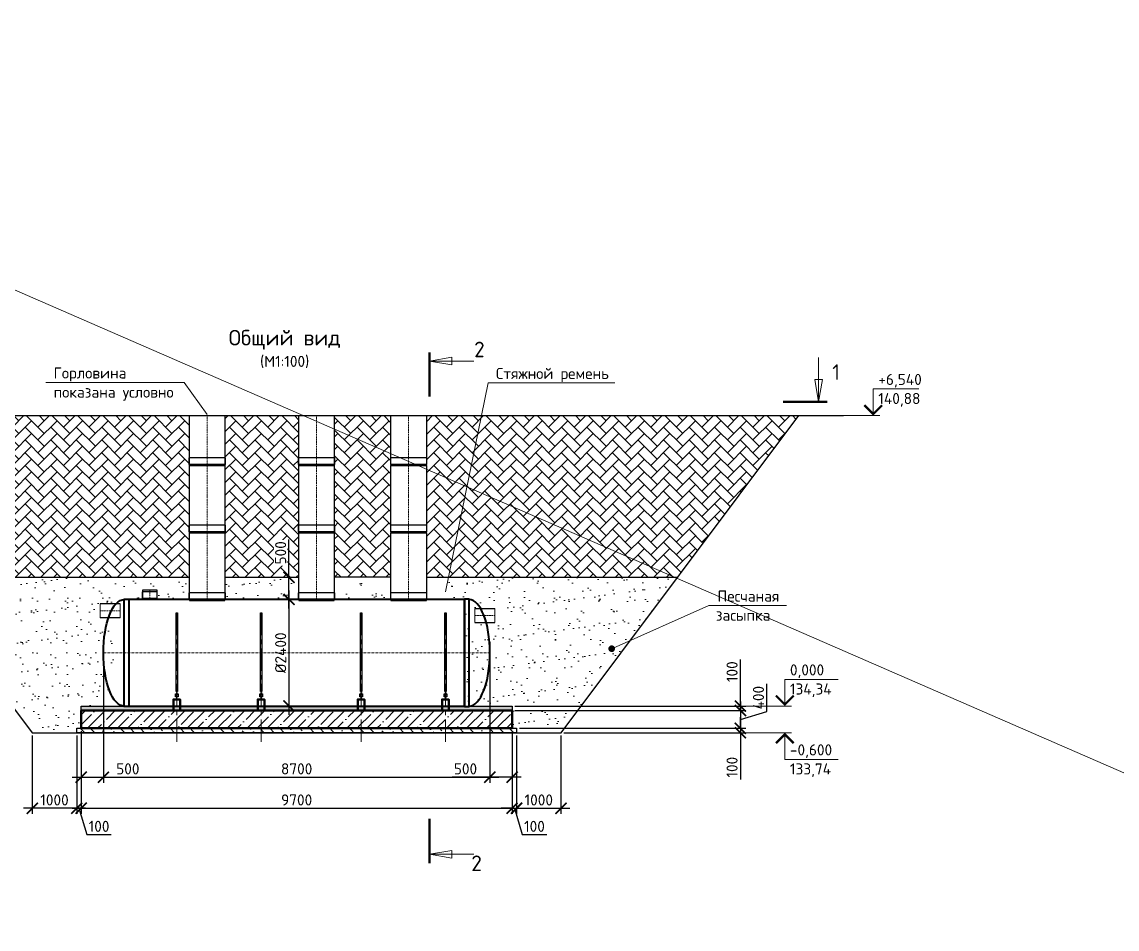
# Model space of a CAD drawing. Header units: metres. Extents: x 407396 to 516262, y -257300 to -131999.
# Drawn here: x 419772 to 444422, y -152423 to -131999 of the extents above; entities that cross this region are included whole.
import ezdxf

# ---------------------------------------------------------------- set-up
doc = ezdxf.new("R2010")
doc.units = ezdxf.units.M
doc.header["$PDSIZE"] = 1
doc.linetypes.add('ACAD_ISO10W100', pattern=[18, 12, -3, 0, -3])
doc.linetypes.add('CENTER', pattern=[16, 10, -2, 2, -2])
doc.layers.get('0').update_dxf_attribs({"lineweight": 0})
doc.layers.get('Defpoints').update_dxf_attribs({"color": 3})
doc.layers.add('2-Bottom level  of pipe', color=7, linetype='Continuous')
for name, color, linetype, lineweight in [('Бозовая комплектация', 7, 'Continuous', 40), ('второстепенные', 7, 'Continuous', 25), ('выноски', 7, 'Continuous', 15), ('оси', 7, 'CENTER', 13), ('основная конструкция', 7, 'Continuous', 50), ('размеры', 7, 'Continuous', 15), ('текст', 7, 'Continuous', 18), ('штриховка', 7, 'Continuous', 9)]:
    doc.layers.add(name, color=color, linetype=linetype, lineweight=lineweight)
doc.layers.add('помощь', color=1, linetype='Continuous', lineweight=0, plot=False)
doc.styles.add('GOST 2.304', font='CS_Gost2304.shx')
doc.styles.add('GOST-2.304_Type-B', font='GOST Common.ttf')
doc.styles.add('ISOCPEUR', font='isocpeur.ttf')
doc.dimstyles.new('SPDS', dxfattribs={"dimscale": 10, "dimtxt": 2.5, "dimasz": 2.5, "dimexe": 1.25, "dimexo": 0.625, "dimtad": 1, "dimdec": 0, "dimrnd": 0.001, "dimtxsty": 'GOST 2.304', "dimblk": 'ARCHTICK', "dimblk1": 'ARCHTICK', "dimblk2": 'ARCHTICK', "dimcen": 2.5, "dimdle": 2, "dimadec": 0, "dimazin": 2, "dimtfac": 0.75, "dimtdec": 4, "dimtmove": 1, "dimatfit": 3, "dimfxl": 1, "dimtolj": 1, "dimarcsym": 1})

# ---------------------------------------------------------------- blocks, each defined once
blk = doc.blocks.new('_ArchTick')
at = {"color": 0, "linetype": 'ByBlock', "lineweight": 30, "const_width": 0.15}
blk.add_lwpolyline([(-0.5, -0.5), (0.5, 0.5)], dxfattribs=at)
blk = doc.blocks.new('*D6')
at = {"layer": 'Defpoints', "color": 0, "ltscale": 100, "transparency": 16777216}
for p in [(421606, -146202), (421106, -147902), (421606, -149002)]:
    blk.add_point(p, dxfattribs=at)
at = {"layer": 'размеры', "color": 0, "lineweight": -2, "ltscale": 100, "transparency": 16777216}
for p, q in [((421606, -146265), (421606, -149127)), ((421106, -147965), (421106, -149127)), ((420906, -149002), (421606, -149002)), ((421606, -149002), (422456, -149002))]:
    blk.add_line(p, q, dxfattribs=at)
at = {"layer": 'размеры', "color": 0, "lineweight": -2, "ltscale": 100, "transparency": 16777216, "xscale": 250, "yscale": 250, "zscale": 250, "rotation": 180}
blk.add_blockref('_ArchTick', (421106, -149002), dxfattribs=at)
at = {"layer": 'размеры', "color": 0, "lineweight": -2, "ltscale": 100, "transparency": 16777216, "xscale": 250, "yscale": 250, "zscale": 250}
blk.add_blockref('_ArchTick', (421606, -149002), dxfattribs=at)
at = {"layer": 'размеры', "color": 0, "ltscale": 100, "transparency": 16777216, "insert": (422156, -148815), "char_height": 250, "attachment_point": 5, "style": 'ISOCPEUR', "bg_fill": 3, "box_fill_scale": 1.1, "bg_fill_color": 9, "bg_fill_true_color": 13158600, "bg_fill_transparency": 0}
blk.add_mtext('\\A1;500', dxfattribs=at)
blk = doc.blocks.new('*D8')
at = {"layer": 'Defpoints', "color": 0, "ltscale": 100, "transparency": 16777216}
for p in [(421006, -148002), (421106, -149002), (421006, -149702)]:
    blk.add_point(p, dxfattribs=at)
at = {"layer": 'размеры', "color": 0, "lineweight": -2, "ltscale": 100, "transparency": 16777216}
for p, q in [((421006, -148065), (421006, -149827)), ((421106, -149065), (421106, -149827)), ((421006, -149702), (420756, -149702)), ((421106, -149702), (421006, -149702)), ((421106, -149702), (421006, -149702)), ((421056, -149702), (421234, -150296)), ((421106, -149702), (421356, -149702)), ((421234, -150296), (421784, -150296))]:
    blk.add_line(p, q, dxfattribs=at)
at = {"layer": 'размеры', "color": 0, "ltscale": 100, "transparency": 16777216, "insert": (421509, -150109), "char_height": 250, "attachment_point": 5, "style": 'ISOCPEUR', "bg_fill": 3, "box_fill_scale": 1.1, "bg_fill_color": 9, "bg_fill_true_color": 13158600, "bg_fill_transparency": 0}
blk.add_mtext('\\A1;100', dxfattribs=at)
at = {"layer": 'размеры', "color": 0, "lineweight": -2, "ltscale": 100, "transparency": 16777216, "xscale": 250, "yscale": 250, "zscale": 250}
blk.add_blockref('_ArchTick', (421006, -149702), dxfattribs=at)
at = {"layer": 'размеры', "color": 0, "lineweight": -2, "ltscale": 100, "transparency": 16777216, "xscale": 250, "yscale": 250, "zscale": 250, "rotation": 180}
blk.add_blockref('_ArchTick', (421106, -149702), dxfattribs=at)
blk = doc.blocks.new('*D9')
at = {"layer": 'Defpoints', "color": 0, "ltscale": 100, "transparency": 16777216}
for p in [(420006, -148002), (421006, -148002), (420006, -149702)]:
    blk.add_point(p, dxfattribs=at)
at = {"layer": 'размеры', "color": 0, "lineweight": -2, "ltscale": 100, "transparency": 16777216}
for p, q in [((420006, -148065), (420006, -149827)), ((421006, -148065), (421006, -149827)), ((421206, -149702), (419806, -149702))]:
    blk.add_line(p, q, dxfattribs=at)
at = {"layer": 'размеры', "color": 0, "lineweight": -2, "ltscale": 100, "transparency": 16777216, "xscale": 250, "yscale": 250, "zscale": 250, "rotation": 180}
blk.add_blockref('_ArchTick', (420006, -149702), dxfattribs=at)
at = {"layer": 'размеры', "color": 0, "lineweight": -2, "ltscale": 100, "transparency": 16777216, "xscale": 250, "yscale": 250, "zscale": 250}
blk.add_blockref('_ArchTick', (421006, -149702), dxfattribs=at)
at = {"layer": 'размеры', "color": 0, "ltscale": 100, "transparency": 16777216, "insert": (420506, -149515), "char_height": 250, "attachment_point": 5, "style": 'ISOCPEUR', "bg_fill": 3, "box_fill_scale": 1.1, "bg_fill_color": 9, "bg_fill_true_color": 13158600, "bg_fill_transparency": 0}
blk.add_mtext('\\A1;1000', dxfattribs=at)
blk = doc.blocks.new('*D7')
at = {"layer": 'Defpoints', "color": 0, "ltscale": 100, "transparency": 16777216}
for p in [(430806, -147902), (421106, -149002), (430806, -149702)]:
    blk.add_point(p, dxfattribs=at)
at = {"layer": 'размеры', "color": 0, "lineweight": -2, "ltscale": 100, "transparency": 16777216}
for p, q in [((430806, -147965), (430806, -149827)), ((421106, -149065), (421106, -149827)), ((420906, -149702), (431006, -149702))]:
    blk.add_line(p, q, dxfattribs=at)
at = {"layer": 'размеры', "color": 0, "lineweight": -2, "ltscale": 100, "transparency": 16777216, "xscale": 250, "yscale": 250, "zscale": 250, "rotation": 180}
blk.add_blockref('_ArchTick', (421106, -149702), dxfattribs=at)
at = {"layer": 'размеры', "color": 0, "lineweight": -2, "ltscale": 100, "transparency": 16777216, "xscale": 250, "yscale": 250, "zscale": 250}
blk.add_blockref('_ArchTick', (430806, -149702), dxfattribs=at)
at = {"layer": 'размеры', "color": 0, "ltscale": 100, "transparency": 16777216, "insert": (425956, -149515), "char_height": 250, "attachment_point": 5, "style": 'ISOCPEUR', "bg_fill": 3, "box_fill_scale": 1.1, "bg_fill_color": 9, "bg_fill_true_color": 13158600, "bg_fill_transparency": 0}
blk.add_mtext('\\A1;9700', dxfattribs=at)
blk = doc.blocks.new('*D10')
at = {"layer": 'Defpoints', "color": 0, "ltscale": 100, "transparency": 16777216}
for p in [(430906, -148002), (430806, -149002), (430906, -149702)]:
    blk.add_point(p, dxfattribs=at)
at = {"layer": 'размеры', "color": 0, "lineweight": -2, "ltscale": 100, "transparency": 16777216}
for p, q in [((430906, -148065), (430906, -149827)), ((430806, -149065), (430806, -149827)), ((430806, -149702), (430556, -149702)), ((430806, -149702), (430906, -149702)), ((430806, -149702), (430906, -149702)), ((430856, -149702), (431034, -150296)), ((430906, -149702), (431156, -149702)), ((431034, -150296), (431584, -150296))]:
    blk.add_line(p, q, dxfattribs=at)
at = {"layer": 'размеры', "color": 0, "ltscale": 100, "transparency": 16777216, "insert": (431309, -150109), "char_height": 250, "attachment_point": 5, "style": 'ISOCPEUR', "bg_fill": 3, "box_fill_scale": 1.1, "bg_fill_color": 9, "bg_fill_true_color": 13158600, "bg_fill_transparency": 0}
blk.add_mtext('\\A1;100', dxfattribs=at)
at = {"layer": 'размеры', "color": 0, "lineweight": -2, "ltscale": 100, "transparency": 16777216, "xscale": 250, "yscale": 250, "zscale": 250}
blk.add_blockref('_ArchTick', (430806, -149702), dxfattribs=at)
at = {"layer": 'размеры', "color": 0, "lineweight": -2, "ltscale": 100, "transparency": 16777216, "xscale": 250, "yscale": 250, "zscale": 250, "rotation": 180}
blk.add_blockref('_ArchTick', (430906, -149702), dxfattribs=at)
blk = doc.blocks.new('*D11')
at = {"layer": 'Defpoints', "color": 0, "ltscale": 100, "transparency": 16777216}
for p in [(430906, -148002), (431906, -148002), (431906, -149702)]:
    blk.add_point(p, dxfattribs=at)
at = {"layer": 'размеры', "color": 0, "lineweight": -2, "ltscale": 100, "transparency": 16777216}
for p, q in [((430906, -148065), (430906, -149827)), ((431906, -148065), (431906, -149827)), ((430706, -149702), (432106, -149702))]:
    blk.add_line(p, q, dxfattribs=at)
at = {"layer": 'размеры', "color": 0, "lineweight": -2, "ltscale": 100, "transparency": 16777216, "xscale": 250, "yscale": 250, "zscale": 250, "rotation": 180}
blk.add_blockref('_ArchTick', (430906, -149702), dxfattribs=at)
at = {"layer": 'размеры', "color": 0, "lineweight": -2, "ltscale": 100, "transparency": 16777216, "xscale": 250, "yscale": 250, "zscale": 250}
blk.add_blockref('_ArchTick', (431906, -149702), dxfattribs=at)
at = {"layer": 'размеры', "color": 0, "ltscale": 100, "transparency": 16777216, "insert": (431406, -149515), "char_height": 250, "attachment_point": 5, "style": 'ISOCPEUR', "bg_fill": 3, "box_fill_scale": 1.1, "bg_fill_color": 9, "bg_fill_true_color": 13158600, "bg_fill_transparency": 0}
blk.add_mtext('\\A1;1000', dxfattribs=at)
blk = doc.blocks.new('*D12')
at = {"layer": 'Defpoints', "color": 0, "ltscale": 100, "transparency": 16777216}
for p in [(430806, -147402), (435944, -147402), (430806, -147502)]:
    blk.add_point(p, dxfattribs=at)
at = {"layer": 'размеры', "color": 0, "lineweight": -2, "ltscale": 100, "transparency": 16777216}
for p, q in [((435944, -147402), (435944, -146352)), ((430869, -147402), (436069, -147402)), ((435944, -147502), (435944, -147402)), ((430869, -147502), (436069, -147502)), ((435944, -147502), (435944, -147752))]:
    blk.add_line(p, q, dxfattribs=at)
at = {"layer": 'размеры', "color": 0, "lineweight": -2, "ltscale": 100, "transparency": 16777216, "xscale": 250, "yscale": 250, "zscale": 250}
for p, rotation in [((435944, -147402), 270), ((435944, -147502), 90)]:
    blk.add_blockref('_ArchTick', p, dxfattribs=dict(at, rotation=rotation))
at = {"layer": 'размеры', "color": 0, "ltscale": 100, "transparency": 16777216, "insert": (435756, -146627), "char_height": 250, "attachment_point": 5, "rotation": 90, "style": 'ISOCPEUR'}
blk.add_mtext('\\A1;100', dxfattribs=at)
blk = doc.blocks.new('*D13')
at = {"layer": 'Defpoints', "color": 0, "ltscale": 100, "transparency": 16777216}
for p in [(430806, -147502), (430906, -147902), (435944, -147902)]:
    blk.add_point(p, dxfattribs=at)
at = {"layer": 'размеры', "color": 0, "lineweight": -2, "ltscale": 100, "transparency": 16777216}
for p, q in [((436538, -147524), (436538, -146899)), ((435944, -147302), (435944, -148102)), ((430869, -147502), (436069, -147502)), ((435944, -147702), (436538, -147524)), ((430969, -147902), (436069, -147902))]:
    blk.add_line(p, q, dxfattribs=at)
at = {"layer": 'размеры', "color": 0, "lineweight": -2, "ltscale": 100, "transparency": 16777216, "xscale": 250, "yscale": 250, "zscale": 250, "rotation": 270}
blk.add_blockref('_ArchTick', (435944, -147902), dxfattribs=at)
at = {"layer": 'размеры', "color": 0, "ltscale": 100, "transparency": 16777216, "insert": (436350, -147212), "char_height": 250, "attachment_point": 5, "rotation": 90, "style": 'ISOCPEUR', "bg_fill": 3, "box_fill_scale": 1.1, "bg_fill_color": 9, "bg_fill_true_color": 13158600, "bg_fill_transparency": 0}
blk.add_mtext('\\A1;400', dxfattribs=at)
at = {"layer": 'размеры', "color": 0, "lineweight": -2, "ltscale": 100, "transparency": 16777216, "xscale": 250, "yscale": 250, "zscale": 250, "rotation": 90}
blk.add_blockref('_ArchTick', (435944, -147502), dxfattribs=at)
blk = doc.blocks.new('*D14')
at = {"layer": 'Defpoints', "color": 0, "ltscale": 100, "transparency": 16777216}
for p in [(430906, -147902), (431906, -148002), (435944, -148002)]:
    blk.add_point(p, dxfattribs=at)
at = {"layer": 'размеры', "color": 0, "lineweight": -2, "ltscale": 100, "transparency": 16777216}
for p, q in [((435944, -147902), (435944, -147652)), ((430969, -147902), (436069, -147902)), ((431969, -148002), (436069, -148002)), ((435944, -147902), (435944, -148002)), ((435944, -148002), (435944, -149052))]:
    blk.add_line(p, q, dxfattribs=at)
at = {"layer": 'размеры', "color": 0, "lineweight": -2, "ltscale": 100, "transparency": 16777216, "xscale": 250, "yscale": 250, "zscale": 250}
for p, rotation in [((435944, -147902), 270), ((435944, -148002), 90)]:
    blk.add_blockref('_ArchTick', p, dxfattribs=dict(at, rotation=rotation))
at = {"layer": 'размеры', "color": 0, "ltscale": 100, "transparency": 16777216, "insert": (435756, -148777), "char_height": 250, "attachment_point": 5, "rotation": 90, "style": 'ISOCPEUR'}
blk.add_mtext('\\A1;100', dxfattribs=at)
blk = doc.blocks.new('*D15')
at = {"layer": 'Defpoints', "color": 0, "ltscale": 100, "transparency": 16777216}
for p in [(430306, -145902), (421606, -146202), (430306, -149002)]:
    blk.add_point(p, dxfattribs=at)
at = {"layer": 'размеры', "color": 0, "lineweight": -2, "ltscale": 100, "transparency": 16777216}
for p, q in [((430306, -145965), (430306, -149127)), ((421606, -146265), (421606, -149127)), ((421406, -149002), (430506, -149002))]:
    blk.add_line(p, q, dxfattribs=at)
at = {"layer": 'размеры', "color": 0, "lineweight": -2, "ltscale": 100, "transparency": 16777216, "xscale": 250, "yscale": 250, "zscale": 250, "rotation": 180}
blk.add_blockref('_ArchTick', (421606, -149002), dxfattribs=at)
at = {"layer": 'размеры', "color": 0, "lineweight": -2, "ltscale": 100, "transparency": 16777216, "xscale": 250, "yscale": 250, "zscale": 250}
blk.add_blockref('_ArchTick', (430306, -149002), dxfattribs=at)
at = {"layer": 'размеры', "color": 0, "ltscale": 100, "transparency": 16777216, "insert": (425956, -148815), "char_height": 250, "attachment_point": 5, "style": 'ISOCPEUR', "bg_fill": 3, "box_fill_scale": 1.1, "bg_fill_color": 9, "bg_fill_true_color": 13158600, "bg_fill_transparency": 0}
blk.add_mtext('\\A1;8700', dxfattribs=at)
blk = doc.blocks.new('*D16')
at = {"layer": 'Defpoints', "color": 0, "ltscale": 100, "transparency": 16777216}
for p in [(430306, -145902), (430806, -147902), (430306, -149002)]:
    blk.add_point(p, dxfattribs=at)
at = {"layer": 'размеры', "color": 0, "lineweight": -2, "ltscale": 100, "transparency": 16777216}
for p, q in [((430306, -145965), (430306, -149127)), ((430806, -147965), (430806, -149127)), ((430306, -149002), (429456, -149002)), ((431006, -149002), (430306, -149002))]:
    blk.add_line(p, q, dxfattribs=at)
at = {"layer": 'размеры', "color": 0, "lineweight": -2, "ltscale": 100, "transparency": 16777216, "xscale": 250, "yscale": 250, "zscale": 250, "rotation": 180}
blk.add_blockref('_ArchTick', (430306, -149002), dxfattribs=at)
at = {"layer": 'размеры', "color": 0, "lineweight": -2, "ltscale": 100, "transparency": 16777216, "xscale": 250, "yscale": 250, "zscale": 250}
blk.add_blockref('_ArchTick', (430806, -149002), dxfattribs=at)
at = {"layer": 'размеры', "color": 0, "ltscale": 100, "transparency": 16777216, "insert": (429756, -148815), "char_height": 250, "attachment_point": 5, "style": 'ISOCPEUR', "bg_fill": 3, "box_fill_scale": 1.1, "bg_fill_color": 9, "bg_fill_true_color": 13158600, "bg_fill_transparency": 0}
blk.add_mtext('\\A1;500', dxfattribs=at)
blk = doc.blocks.new('обхват')
at = {"layer": 'второстепенные', "ltscale": 10}
for p, q in [((331284, -135781), (331258, -135781)), ((331258, -135781), (331258, -135783)), ((331258, -135783), (331284, -135783)), ((331262, -135783), (331260, -135784)), ((331260, -135784), (331260, -135792)), ((331262, -135793), (331260, -135792)), ((331280, -135783), (331262, -135783)), ((331280, -135793), (331262, -135793)), ((331265, -135784), (331265, -135792)), ((331277, -135784), (331277, -135792)), ((331280, -135783), (331282, -135784)), ((331280, -135793), (331282, -135792)), ((331282, -135784), (331282, -135792)), ((331284, -135783), (331284, -135781))]:
    blk.add_line(p, q, dxfattribs=at)
blk.add_lwpolyline([(331286, -133952), (331286, -135723), (331256, -135723), (331256, -133952)], close=True, dxfattribs=at)
for points in [[(331241, -135776), (331301, -135776), (331301, -135846), (331277, -135846)], [(331265, -135846), (331241, -135846), (331241, -135776)], [(331241, -135776), (331241, -135781), (331301, -135781), (331301, -135776)], [(331278, -135749), (331264, -135749)], [(331264, -135776), (331264, -135781)], [(331264, -135803), (331264, -135793)], [(331265, -135804), (331264, -135803)], [(331264, -135803), (331278, -135803)], [(331265, -135749), (331265, -135781)], [(331265, -135793), (331265, -135804)], [(331277, -135804), (331265, -135804)], [(331277, -135749), (331277, -135781)], [(331278, -135803), (331277, -135804)], [(331278, -135776), (331278, -135781)], [(331265, -135824), (331265, -135917)], [(331277, -135917), (331277, -135824)]]:
    blk.add_lwpolyline(points, dxfattribs=at)
blk.add_lwpolyline([(331265, -135917, 1), (331277, -135917)], format="xyb", dxfattribs=at)
for centre, radius, start, end in [((331263, -135788), 4.35, 55.6577, 124.3423), ((331263, -135789), 4.35, 235.6577, 304.3423), ((331271, -135821), 9, 311.8103, 228.1897), ((331271, -135807), 23.3, 75.3257, 104.6743), ((331271, -135770), 23.3, 255.3257, 284.6743), ((331271, -135824), 6, 0, 180), ((331279, -135788), 4.35, 55.6577, 124.3423), ((331279, -135789), 4.35, 235.6577, 304.3423)]:
    blk.add_arc(centre, radius, start, end, dxfattribs=at)
at = {"layer": 'оси', "ltscale": 50}
blk.add_lwpolyline([(331271, -136854), (331271, -133878)], dxfattribs=at)
at = {"layer": 'основная конструкция', "ltscale": 100}
blk.add_lwpolyline([(331196, -136152), (331196, -135902), (331346, -135902), (331346, -136152)], close=True, dxfattribs=at)
blk = doc.blocks.new('*U17')
blk.add_blockref('обхват', (-331271, 134866))
blk = doc.blocks.new('*U18')
at = {"layer": 'второстепенные', "color": 0, "linetype": 'ByBlock', "lineweight": -2, "transparency": 16777216}
for p in [(-1900, 0), (0, 0)]:
    blk.add_blockref('*U17', p, dxfattribs=at)
blk = doc.blocks.new('*D48')
at = {"layer": 'Defpoints', "color": 0, "ltscale": 100, "transparency": 16777216}
for p in [(425334, -145002), (425334, -147402), (425784, -147402)]:
    blk.add_point(p, dxfattribs=at)
at = {"layer": 'размеры', "color": 0, "lineweight": -2, "ltscale": 100, "transparency": 16777216}
for p, q in [((425784, -144802), (425784, -147602)), ((425397, -145002), (425909, -145002)), ((425397, -147402), (425909, -147402))]:
    blk.add_line(p, q, dxfattribs=at)
at = {"layer": 'размеры', "color": 0, "lineweight": -2, "ltscale": 100, "transparency": 16777216, "xscale": 250, "yscale": 250, "zscale": 250}
for p, rotation in [((425784, -145002), 90), ((425784, -147402), 270)]:
    blk.add_blockref('_ArchTick', p, dxfattribs=dict(at, rotation=rotation))
at = {"layer": 'размеры', "color": 0, "ltscale": 100, "transparency": 16777216, "insert": (425596, -146202), "char_height": 250, "attachment_point": 5, "rotation": 90, "style": 'ISOCPEUR', "bg_fill": 3, "box_fill_scale": 1.1, "bg_fill_color": 9, "bg_fill_true_color": 13158600, "bg_fill_transparency": 0}
blk.add_mtext('\\A1;%%C2400', dxfattribs=at)
blk = doc.blocks.new('*D61')
at = {"layer": 'Defpoints', "color": 0, "ltscale": 100, "transparency": 16777216}
for p in [(425314, -144502), (425784, -144502), (425314, -145002)]:
    blk.add_point(p, dxfattribs=at)
at = {"layer": 'размеры', "color": 0, "lineweight": -2, "ltscale": 100, "transparency": 16777216}
for p, q in [((425784, -144502), (425784, -143652)), ((425377, -144502), (425909, -144502)), ((425784, -145202), (425784, -144502)), ((425377, -145002), (425909, -145002))]:
    blk.add_line(p, q, dxfattribs=at)
at = {"layer": 'размеры', "color": 0, "lineweight": -2, "ltscale": 100, "transparency": 16777216, "xscale": 250, "yscale": 250, "zscale": 250}
for p, rotation in [((425784, -144502), 90), ((425784, -145002), 270)]:
    blk.add_blockref('_ArchTick', p, dxfattribs=dict(at, rotation=rotation))
at = {"layer": 'размеры', "color": 0, "ltscale": 100, "transparency": 16777216, "insert": (425596, -143952), "char_height": 250, "attachment_point": 5, "rotation": 90, "style": 'ISOCPEUR', "bg_fill": 3, "box_fill_scale": 1.1, "bg_fill_color": 9, "bg_fill_true_color": 13158600, "bg_fill_transparency": 0}
blk.add_mtext('\\A1;500', dxfattribs=at)
blk = doc.blocks.new('*U104')
at = {"color": 7, "linetype": 'ACAD_ISO10W100', "lineweight": 15, "ltscale": 5}
blk.add_line((0, 0), (8700, 0), dxfattribs=at)
at = {"color": 250, "lineweight": 40, "ltscale": 20}
for points in [[(570, 1210), (570, -1210), (470, -1210), (470, 1210)], [(570, 1200), (570, -1200), (8130, -1200), (8130, 1200)], [(8130, 1210), (8130, -1210), (8230, -1210), (8230, 1210)]]:
    blk.add_lwpolyline(points, close=True, dxfattribs=at)
at = {"color": 250, "lineweight": 40, "ltscale": 20, "extrusion": (0, 0, -1)}
blk.add_ellipse((470, 0), major_axis=(0, 1200), ratio=0.391667, start_param=3.141593, end_param=6.283185, dxfattribs=at)
at = {"color": 250, "lineweight": 40, "ltscale": 20}
blk.add_ellipse((8230, 0), major_axis=(0, 1200), ratio=0.391667, start_param=3.141593, end_param=6.283185, dxfattribs=at)
blk = doc.blocks.new('*U105')
at = {"color": 250, "linetype": 'ACAD_ISO10W100', "lineweight": 15, "ltscale": 3}
blk.add_line((-1, 0), (-1, 1500), dxfattribs=at)
at = {"color": 250, "lineweight": 30, "ltscale": 20}
blk.add_lwpolyline([(-401, 1500), (399, 1500), (399, 0), (-401, 0)], close=True, dxfattribs=at)
at = {"layer": '2-Bottom level  of pipe', "color": 7, "lineweight": 30, "ltscale": 50}
for points in [[(-411, 0), (409, 0), (409, 150), (-411, 150)], [(-401, -20), (399, -20), (399, 0), (-401, 0)]]:
    blk.add_lwpolyline(points, close=True, dxfattribs=at)
blk = doc.blocks.new('*U100')
at = {"color": 250, "linetype": 'ACAD_ISO10W100', "lineweight": 15, "ltscale": 3}
blk.add_line((-1, 0), (-1, 200), dxfattribs=at)
at = {"color": 250, "lineweight": 30, "ltscale": 20}
blk.add_lwpolyline([(-158, 200), (157, 200), (157, 0), (-158, 0)], close=True, dxfattribs=at)
at = {"layer": '2-Bottom level  of pipe', "color": 7, "lineweight": 30, "ltscale": 50}
for points in [[(-168, 0), (167, 0), (167, 150), (-168, 150)], [(-158, -20), (157, -20), (157, 0), (-158, 0)]]:
    blk.add_lwpolyline(points, close=True, dxfattribs=at)
blk = doc.blocks.new('*U103')
at = {"lineweight": 30}
for p, q in [((0, 157), (450, 157)), ((0, -158), (450, -158))]:
    blk.add_line(p, q, dxfattribs=at)
at = {"color": 7, "linetype": 'Continuous', "lineweight": 20}
for p, q in [((0, 157), (0, -158)), ((450, 157), (450, -158))]:
    blk.add_line(p, q, dxfattribs=at)
at = {"color": 7, "linetype": 'ACAD_ISO10W100', "lineweight": 15, "ltscale": 3}
blk.add_line((0, 0), (450, 0), dxfattribs=at)
at = {"color": 30, "linetype": 'Continuous', "lineweight": 15, "ltscale": 20, "true_color": 0xf26722, "style": 'GOST-2.304_Type-B', "flags": 1}
blk.add_attdef('МАТЕРИАЛ', (326, 123), '', height=2.5, dxfattribs=at)
blk = doc.blocks.new('*U102')
at = {"lineweight": 30}
for p, q in [((0, 157), (450, 157)), ((0, -158), (450, -158))]:
    blk.add_line(p, q, dxfattribs=at)
at = {"color": 7, "linetype": 'Continuous', "lineweight": 20}
for p, q in [((0, 157), (0, -158)), ((450, 157), (450, -158))]:
    blk.add_line(p, q, dxfattribs=at)
at = {"color": 7, "linetype": 'ACAD_ISO10W100', "lineweight": 15, "ltscale": 3}
blk.add_line((0, 0), (450, 0), dxfattribs=at)
at = {"color": 30, "linetype": 'Continuous', "lineweight": 15, "ltscale": 20, "true_color": 0xf26722, "style": 'GOST-2.304_Type-B', "flags": 1}
blk.add_attdef('МАТЕРИАЛ', (326, 123), '', height=2.5, dxfattribs=at)
blk = doc.blocks.new('*U106')
at = {"color": 250, "linetype": 'ACAD_ISO10W100', "lineweight": 15, "ltscale": 3}
blk.add_line((-1, 0), (-1, 1100), dxfattribs=at)
at = {"color": 250, "lineweight": 30, "ltscale": 20}
blk.add_lwpolyline([(-401, 1100), (399, 1100), (399, 0), (-401, 0)], close=True, dxfattribs=at)
at = {"layer": '2-Bottom level  of pipe', "color": 7, "lineweight": 30, "ltscale": 50}
for points in [[(-411, 0), (409, 0), (409, 150), (-411, 150)], [(-401, -20), (399, -20), (399, 0), (-401, 0)]]:
    blk.add_lwpolyline(points, close=True, dxfattribs=at)
blk = doc.blocks.new('*U107')
blk.add_blockref('обхват', (-331271, 134866))
blk = doc.blocks.new('*U108')
at = {"layer": 'второстепенные', "color": 0, "linetype": 'ByBlock', "lineweight": -2, "transparency": 16777216}
for p in [(-1900, 0), (0, 0)]:
    blk.add_blockref('*U107', p, dxfattribs=at)

msp = doc.modelspace()

# ---------------------------------------------------------------- hatches: boundary and pattern name
at = {"layer": 'штриховка', "ltscale": 10}
h = msp.add_hatch(dxfattribs=at)
h.set_pattern_fill('AR-HBONE', color=256, scale=2)
h.set_pattern_definition([(45, (0, -600), (3e-14, 287.3682), [609.6, -203.2]), (135, (143.68, -456.32), (3e-14, 287.3682), [609.6, -203.2])])
h.paths.add_polyline_path([(423536.98, -141819.43), (423546.79, -140862.37), (414651.32, -140862.43), (417381.32, -144502.43), (423541.89, -144502.43), (423541.89, -143489.43), (423536.89, -143339.43), (423546.89, -141989.43)])
edge = h.paths.add_edge_path(flags=16)
edge.add_arc((416683.38, -140934.98), 37.5, 0, 360)
h.paths.add_polyline_path([(425999.09, -141819.43), (426008.89, -140862.43), (424341.89, -140862.43), (424341.89, -141819.43), (424351.89, -141819.43), (424351.89, -141989.43), (424341.89, -141989.43), (424341.89, -143339.43), (424351.89, -143339.43), (424351.89, -143509.43), (424341.89, -143509.43), (424341.89, -144502.43), (426003.99, -144502.43), (426003.99, -143489.43), (425998.99, -143339.43), (426008.99, -141989.43)])
h.paths.add_polyline_path([(428070.69, -141819.43), (428080.5, -140862.43), (426803.99, -140862.43), (426803.99, -141819.43), (426813.99, -141819.43), (426813.99, -141989.43), (426803.99, -141989.43), (426803.99, -143339.43), (426813.99, -143339.43), (426813.99, -143509.43), (426803.99, -143509.43), (426803.99, -144502.43), (428075.6, -144502.43), (428075.6, -143489.43), (428070.6, -143339.43), (428080.6, -141989.43)])
h.paths.add_polyline_path([(437261.32, -140862.43), (428875.6, -140862.37), (428875.6, -141819.43), (428885.6, -141819.43), (428885.6, -141989.43), (428875.6, -141989.43), (428885.6, -143339.43), (428885.6, -143509.43), (428875.6, -143509.43), (428875.6, -144502.43), (434531.25, -144502.52)])
h = msp.add_hatch(dxfattribs=at)
h.set_pattern_fill('AR-SAND', color=256, scale=10)
edge = h.paths.add_edge_path()
edge.add_line((421530.65, -145102.43), (421888.48, -145102.43))
edge.add_ellipse((422076.32, -146202.43), major_axis=(0, 1200), ratio=0.39166667, start_angle=0, end_angle=9.690399, ccw=False)
edge.add_line((422076.32, -145002.43), (422076.32, -144992.43))
edge.add_line((422076.32, -144992.43), (422176.32, -144992.43))
edge.add_line((422176.32, -144992.43), (422176.32, -145002.43))
edge.add_line((422176.32, -145002.43), (422491.35, -145002.43))
edge.add_line((422491.35, -145002.43), (422491.35, -144982.43))
edge.add_line((422491.35, -144982.43), (422481.35, -144982.43))
edge.add_line((422481.35, -144982.43), (422481.35, -144832.43))
edge.add_line((422481.35, -144832.43), (422491.35, -144782.43))
edge.add_line((422491.35, -144782.43), (422806.35, -144782.43))
edge.add_line((422806.35, -144782.43), (422806.35, -144832.43))
edge.add_line((422806.35, -144832.43), (422816.35, -144832.43))
edge.add_line((422816.35, -144832.43), (422816.35, -144982.43))
edge.add_line((422816.35, -144982.43), (422806.35, -144982.43))
edge.add_line((422806.35, -144982.43), (422806.35, -145002.43))
edge.add_line((422806.35, -145002.43), (423241.32, -145002.43))
edge.add_line((423241.32, -145002.43), (423241.32, -144902.43))
edge.add_line((423241.32, -144902.43), (423256.32, -144828.57))
edge.add_line((423256.32, -144828.57), (423256.32, -144902.43))
edge.add_line((423256.32, -144902.43), (423271.32, -144902.43))
edge.add_line((423271.32, -144902.43), (423271.32, -145002.43))
edge.add_line((423271.32, -145002.43), (423531.89, -145002.43))
edge.add_line((423531.89, -145002.43), (423531.89, -144852.43))
edge.add_line((423531.89, -144852.43), (423534.48, -144502.53))
edge.add_line((423534.48, -144502.53), (417381.39, -144502.53))
edge.add_line((417381.39, -144502.53), (420006.32, -148002.43))
edge.add_line((420006.32, -148002.43), (421006.32, -148002.43))
edge.add_line((421006.32, -148002.43), (421006.32, -147902.43))
edge.add_line((421006.32, -147902.43), (421106.32, -147902.43))
edge.add_line((421106.32, -147902.43), (421106.32, -147502.43))
edge.add_line((421106.32, -147502.43), (421106.32, -147402.43))
edge.add_line((421106.32, -147402.43), (422076.27, -147402.43))
edge.add_ellipse((422076.32, -146202.43), major_axis=(0, 1200), ratio=0.39166667, start_angle=90, end_angle=179.997538, ccw=False)
edge.add_ellipse((422076.32, -146202.43), major_axis=(0, 1200), ratio=0.39166667, start_angle=24.363241, end_angle=90, ccw=False)
edge.add_line((421720.83, -145417.43), (421530.65, -145417.43))
edge.add_line((421530.65, -145417.43), (421530.65, -145102.43))
h.paths.add_polyline_path([(424341.89, -144502.43), (424341.89, -144852.43), (424351.89, -144852.43), (424351.89, -145002.43), (425141.32, -145002.43), (425141.32, -144902.43), (425156.32, -144828.57), (425156.32, -144902.43), (425171.32, -144902.43), (425171.32, -145002.43), (425993.99, -145002.43), (425993.99, -144852.43), (425996.58, -144502.43)])
h.paths.add_polyline_path([(426803.99, -144502.43), (426803.99, -144852.43), (426813.99, -144852.43), (426813.99, -145002.43), (427391.32, -145002.43), (427391.32, -144902.43), (427406.32, -144828.57), (427406.32, -144902.43), (427421.32, -144902.43), (427421.32, -145002.43), (428065.6, -145002.43), (428065.6, -144852.43), (428068.19, -144502.43)])
edge = h.paths.add_edge_path()
edge.add_line((434531.25, -144502.52), (429372.92, -144502.52))
edge.add_line((429372.92, -144502.52), (429306.32, -144828.57))
edge.add_line((429306.32, -144828.57), (429306.32, -144902.43))
edge.add_line((429306.32, -144902.43), (429321.32, -144902.43))
edge.add_line((429321.32, -144902.43), (429321.32, -145002.43))
edge.add_line((429321.32, -145002.43), (429736.32, -145002.43))
edge.add_line((429736.32, -145002.43), (429736.32, -146202.43))
edge.add_line((429736.32, -146202.43), (430306.32, -146202.43))
edge.add_ellipse((429836.32, -146202.43), major_axis=(0, 1200), ratio=0.39166667, start_angle=270, end_angle=330.604867)
edge.add_line((430222.22, -145517.43), (429965.57, -145517.43))
edge.add_line((429965.57, -145517.43), (429965.57, -145202.43))
edge.add_line((429965.57, -145202.43), (430415.57, -145202.43))
edge.add_line((430415.57, -145202.43), (430415.57, -145517.43))
edge.add_line((430415.57, -145517.43), (430222.22, -145517.43))
edge.add_ellipse((429836.32, -146202.43), major_axis=(0, 1200), ratio=0.39166667, start_angle=270, end_angle=330.604867, ccw=False)
edge.add_line((430306.32, -146202.43), (429736.32, -146202.43))
edge.add_line((429736.32, -146202.43), (429736.32, -147402.43))
edge.add_line((429736.32, -147402.43), (429306.32, -147402.43))
edge.add_line((429306.32, -147402.43), (429306.32, -147502.43))
edge.add_line((429306.32, -147502.43), (430806.32, -147502.43))
edge.add_line((430806.32, -147502.43), (430806.32, -147902.43))
edge.add_line((430806.32, -147902.43), (430906.32, -147902.43))
edge.add_line((430906.32, -147902.43), (430906.32, -148002.43))
edge.add_line((430906.32, -148002.43), (431906.32, -148002.43))
edge.add_line((431906.32, -148002.43), (433465.03, -145924.14))
edge.add_line((433465.03, -145924.14), (433081.38, -146094.42))
edge.add_arc((433047.1, -146109.63), 37.5, -156.066585, 23.933415, ccw=False)
edge.add_arc((433047.1, -146109.63), 37.5, 23.933415, 203.933415, ccw=False)
edge.add_line((433081.38, -146094.42), (433465.03, -145924.14))
edge.add_line((433465.03, -145924.14), (434531.25, -144502.52))
h.paths.add_polyline_path([(417837.46, -145168.94), (418670.64, -146279.85), (419030.64, -146009.85), (418197.46, -144898.94)], flags=25)
h = msp.add_hatch(dxfattribs=at)
h.set_pattern_fill('AR-SAND', color=256, scale=2)
h.set_pattern_definition([(37.5, (94848.29, -16759.78), (-3.200063, 97.882647), [0, -77.216, 0, -86.36, 0, -82.55]), (7.5, (94848.29, -16759.78), (89.904657, 143.36502), [0, -41.656, 0, -69.596, 0, -26.67]), (327.5, (94785.8, -16759.78), (158.198474, 0.287437), [0, -25.4, 0, -91.44, 0, -119.38]), (317.5, (94785.8, -16759.78), (152.71129, 44.585865), [0, -12.7, 0, -59.944, 0, -68.58])])
h.paths.add_polyline_path([(430806.32, -147502.43), (430806.32, -147402.43), (421106.32, -147402.43), (421106.32, -147502.43)])
h = msp.add_hatch(dxfattribs=at)
h.set_pattern_fill('ANSI35', color=256, scale=50)
h.set_pattern_definition([(45, (94848.3, -16759.78), (-224.5064, 224.5064), []), (45, (95072.8, -16759.78), (-224.5064, 224.5064), [396.875, -79.375, 0, -79.375])])
h.paths.add_polyline_path([(430806.32, -147902.43), (430806.32, -147502.43), (421106.32, -147502.43), (421106.32, -147902.43)])
h = msp.add_hatch(dxfattribs=at)
h.set_pattern_fill('ANSI36', color=256, scale=50, angle=90)
h.set_pattern_definition([(135, (94848.29, -16759.78), (-308.696304, 84.1899), [396.875, -79.375, 0, -79.375])])
h.paths.add_polyline_path([(421006.32, -147902.43), (421006.32, -148002.43), (430906.32, -148002.43), (430906.32, -147902.43)])

# ---------------------------------------------------------------- linework, layer by layer
at = {"color": 0, "linetype": 'ByBlock', "const_width": 75}
msp.add_lwpolyline([(433081.38, -146094.42, 1), (433012.83, -146124.84, 1)], format="xyb", close=True, dxfattribs=at)
at = {"layer": 'второстепенные', "ltscale": 10}
for points in [[(414651.32, -140862.43), (437876.32, -140862.43)], [(417381.39, -144502.53), (423541.89, -144502.53)], [(424341.89, -144502.43), (426003.99, -144502.43)], [(428075.6, -144502.43), (426803.99, -144502.43)], [(428875.6, -144502.52), (434531.25, -144502.52)]]:
    msp.add_lwpolyline(points, dxfattribs=at)
for points in [[(421106.32, -147402.43), (430806.32, -147402.43), (430806.32, -147502.43), (421106.32, -147502.43)], [(421006.32, -147902.43), (430906.32, -147902.43), (430906.32, -148002.43), (421006.32, -148002.43)]]:
    msp.add_lwpolyline(points, close=True, dxfattribs=at)
at = {"layer": 'выноски'}
for p, q in [((428946.87, -139634.07), (429946.87, -139634.07)), ((437703.62, -140550.5), (437703.63, -139550.5)), ((428946.87, -150738.87), (429946.87, -150738.87))]:
    msp.add_line(p, q, dxfattribs=at)
at = {"layer": 'выноски', "ltscale": 10}
for p, q in [((423423.79, -140117.87), (420311.29, -140117.87)), ((423941.89, -140839.43), (423423.79, -140117.87)), ((429306.32, -144828.57), (430266.58, -140127.87)), ((430266.58, -140127.87), (433116.58, -140127.87)), ((438933.76, -140862.59), (438933.76, -140262.59)), ((438933.76, -140262.59), (439961.26, -140262.75)), ((437876.32, -140862.43), (439083.76, -140862.61)), ((436943.82, -147402.59), (436943.82, -146802.59)), ((436943.82, -146802.59), (438146.32, -146802.79)), ((436943.82, -148002.59), (436943.82, -148602.59)), ((436943.82, -148602.59), (438146.32, -148602.79))]:
    msp.add_line(p, q, dxfattribs=at)
at = {"layer": 'выноски', "linetype": 'Continuous', "ltscale": 10}
for p, q in [((433081.38, -146094.42), (435230.19, -145140.7)), ((435230.19, -145140.7), (436980.19, -145140.7))]:
    msp.add_line(p, q, dxfattribs=at)
at = {"layer": 'выноски', "const_width": 50}
for points in [[(428946.87, -139434.07), (428946.87, -140434.07)], [(436903.62, -140550.49), (437903.62, -140550.5)]]:
    msp.add_lwpolyline(points, dxfattribs=at)
at = {"layer": 'выноски'}
for points in [[(429446.87, -139722.23), (428946.87, -139634.07), (429446.87, -139545.9)], [(437791.79, -140050.5), (437703.62, -140550.5), (437615.46, -140050.5)], [(429446.87, -150827.04), (428946.87, -150738.87), (429446.87, -150650.71)]]:
    msp.add_lwpolyline(points, close=True, dxfattribs=at)
at = {"layer": 'выноски', "ltscale": 10, "const_width": 50}
for points in [[(438733.76, -140627.2), (438933.76, -140827.23), (439133.76, -140627.26)], [(436743.82, -147167.2), (436943.82, -147367.23), (437143.82, -147167.27)], [(436743.82, -148237.91), (436943.82, -148037.94), (437143.82, -148237.98)]]:
    msp.add_lwpolyline(points, dxfattribs=at)
at = {"layer": 'основная конструкция', "ltscale": 10}
msp.add_lwpolyline([(421106.32, -147502.43), (430806.32, -147502.43), (430806.32, -147902.43), (421106.32, -147902.43)], close=True, dxfattribs=at)

# ---------------------------------------------------------------- block references
at = {"layer": 'Бозовая комплектация', "color": 250, "lineweight": 15, "ltscale": 20}
for name, p in [('*U106', (423942.66, -141962.08)), ('*U106', (426404.77, -141962.08)), ('*U106', (428476.38, -141962.08)), ('*U105', (423942.66, -143482.08)), ('*U105', (426404.77, -143482.08)), ('*U105', (428476.38, -143482.08)), ('*U105', (423942.66, -145002.08)), ('*U105', (428476.38, -145002.08)), ('*U100', (422649.63, -144982.08))]:
    msp.add_blockref(name, p, dxfattribs=at)
at = {"layer": 'Бозовая комплектация', "color": 250, "lineweight": 15, "ltscale": 20, "rotation": 180}
msp.add_blockref('*U103', (421980.65, -145259.93), dxfattribs=at)
at = {"layer": 'Бозовая комплектация', "color": 250, "lineweight": 15, "ltscale": 20, "xscale": -1, "rotation": 180}
msp.add_blockref('*U102', (429965.57, -145359.93), dxfattribs=at)

# ---------------------------------------------------------------- texts
at = {"layer": 'выноски', "char_height": 350, "attachment_point": 1, "style": 'ISOCPEUR'}
for s, insert, width in [('\\f|b0|i0|c0|p34;\\W1.0000000000;\\T1.0000000000;\\o\\l2', (429949.87, -139198.35), 666.6667), ('\\f|b0|i0|c0|p34;\\W1.0000000000;\\T1.0000000000;\\o\\l1', (438011.18, -139708.34), 516.6667), ('\\f|b0|i0|c0|p34;\\W1.0000000000;\\T1.0000000000;\\o\\l2', (429886.92, -150765.02), 666.6667)]:
    msp.add_mtext(s, dxfattribs=dict(at, insert=insert, width=width))
at = {"layer": 'выноски', "ltscale": 10, "char_height": 250, "attachment_point": 1, "style": 'ISOCPEUR'}
for s, insert, width in [('\\fISOCPEUR|b0|i0|c0|p34;\\W1.0000000000;\\T1.0000000000;\\o\\lГорловина', (420486.29, -139777.87), 1700), ('\\fISOCPEUR|b0|i0|c0|p34;\\W1.0000000000;\\T1.0000000000;\\o\\lСтяжной ремень', (430441.58, -139787.87), 2650), ('\\fISOCPEUR|b0|i0|c0|p34;\\W1.0000000000;\\T1.0000000000;\\o\\lпоказана условно', (420486.29, -140207.87), 2912.5)]:
    msp.add_mtext(s, dxfattribs=dict(at, insert=insert, width=width))
for s, insert, width, rotation in [('+6,540', (439048.8, -139922.61), 887.5, 359.991135), ('140,88', (439048.8, -140352.61), 887.5, 359.991135), ('0,000', (437058.86, -146462.61), 1062.5, 359.990626), ('134,34', (437058.86, -146892.61), 862.5, 359.990626), ('-0,600', (437058.86, -148262.61), 1062.5, 359.990626), ('133,74', (437058.86, -148692.61), 912.5, 359.990626)]:
    msp.add_mtext(s, dxfattribs=dict(at, insert=insert, width=width, rotation=rotation))
at = {"layer": 'выноски', "linetype": 'Continuous', "ltscale": 10, "char_height": 250, "attachment_point": 1, "style": 'ISOCPEUR'}
for s, insert, width in [('\\f|b0|i0|c0|p34;\\W1.0000000000;\\T1.0000000000;\\o\\lПесчаная', (435427.81, -144800.7), 2035.7143), ('\\f|b0|i0|c0|p34;\\W1.0000000000;\\T1.0000000000;\\o\\lзасыпка', (435392.09, -145230.7), 1785.7143)]:
    msp.add_mtext(s, dxfattribs=dict(at, insert=insert, width=width))
at = {"layer": 'текст', "insert": (425686.32, -139362), "char_height": 350, "width": 6037.8679, "attachment_point": 5, "style": 'ISOCPEUR'}
msp.add_mtext('\\pxqc;Общий вид\\P{\\H0.71429x;(М1:100)}', dxfattribs=at)

# ---------------------------------------------------------------- dimensions: what is measured, and where the dimension line sits
at = {"layer": 'размеры', "ltscale": 100}
dim = msp.add_linear_dim(base=(435943.82, -147402.43), p1=(430806.32, -147502.43), p2=(430806.32, -147402.43), angle=90, dimstyle='SPDS', override={"dimscale": 100, "dimtxsty": 'ISOCPEUR', "dimtmove": 0}, dxfattribs=at)
dim.commit()
dim.dimension.update_dxf_attribs({"geometry": '*D12', "text_midpoint": (435756.32, -146627.43)})

# ---------------------------------------------------------------- next in the draw order: dimensions: what is measured, and where the dimension line sits
dim = msp.add_linear_dim(base=(421606.32, -149002.43), p1=(421106.32, -147902.43), p2=(421606.32, -146202.43), dimstyle='SPDS', override={"dimscale": 100, "dimtxsty": 'ISOCPEUR', "dimtmove": 0, "dimtfill": 1}, dxfattribs=at)
dim.commit()
dim.dimension.update_dxf_attribs({"geometry": '*D6', "text_midpoint": (422156.32, -148814.93)})

# ---------------------------------------------------------------- next in the draw order: dimensions: what is measured, and where the dimension line sits
dim = msp.add_linear_dim(base=(421006.32, -149702.43), p1=(421106.32, -149002.43), p2=(421006.32, -148002.43), dimstyle='SPDS', override={"dimscale": 100, "dimtxsty": 'ISOCPEUR', "dimtfill": 1}, dxfattribs=at)
dim.commit()
dim.dimension.update_dxf_attribs({"geometry": '*D8', "text_midpoint": (421296.94, -150108.68)})

# ---------------------------------------------------------------- next in the draw order: dimensions: what is measured, and where the dimension line sits
dim = msp.add_linear_dim(base=(420006.32, -149702.43), p1=(421006.32, -148002.43), p2=(420006.32, -148002.43), dimstyle='SPDS', override={"dimscale": 100, "dimtxsty": 'ISOCPEUR', "dimtfill": 1}, dxfattribs=at)
dim.commit()
dim.dimension.update_dxf_attribs({"geometry": '*D9', "text_midpoint": (420506.32, -149514.93)})

# ---------------------------------------------------------------- next in the draw order: dimensions: what is measured, and where the dimension line sits
dim = msp.add_linear_dim(base=(430806.32, -149702.43), p1=(421106.32, -149002.43), p2=(430806.32, -147902.43), dimstyle='SPDS', override={"dimscale": 100, "dimtxsty": 'ISOCPEUR', "dimtfill": 1}, dxfattribs=at)
dim.commit()
dim.dimension.update_dxf_attribs({"geometry": '*D7', "text_midpoint": (425956.32, -149514.93)})

# ---------------------------------------------------------------- next in the draw order: linework, layer by layer
at = {"layer": 'выноски', "const_width": 50}
msp.add_lwpolyline([(428946.87, -149938.87), (428946.87, -150938.87)], dxfattribs=at)

# ---------------------------------------------------------------- next in the draw order: dimensions: what is measured, and where the dimension line sits
at = {"layer": 'размеры', "ltscale": 100}
dim = msp.add_linear_dim(base=(430906.32, -149702.43), p1=(430806.32, -149002.43), p2=(430906.32, -148002.43), angle=180, dimstyle='SPDS', override={"dimscale": 100, "dimtxsty": 'ISOCPEUR', "dimtfill": 1}, dxfattribs=at)
dim.commit()
dim.dimension.update_dxf_attribs({"geometry": '*D10', "text_midpoint": (431096.94, -150108.68)})

# ---------------------------------------------------------------- next in the draw order: dimensions: what is measured, and where the dimension line sits
dim = msp.add_linear_dim(base=(430306.32, -149002.43), p1=(421606.32, -146202.43), p2=(430306.32, -145902.43), dimstyle='SPDS', override={"dimscale": 100, "dimtxsty": 'ISOCPEUR', "dimtfill": 1}, dxfattribs=at)
dim.commit()
dim.dimension.update_dxf_attribs({"geometry": '*D15', "text_midpoint": (425956.32, -148814.93)})
dim = msp.add_linear_dim(base=(431906.32, -149702.43), p1=(430906.32, -148002.43), p2=(431906.32, -148002.43), angle=180, dimstyle='SPDS', override={"dimscale": 100, "dimtxsty": 'ISOCPEUR', "dimtfill": 1}, dxfattribs=at)
dim.commit()
dim.dimension.update_dxf_attribs({"geometry": '*D11', "text_midpoint": (431406.32, -149514.93)})

# ---------------------------------------------------------------- next in the draw order: dimensions: what is measured, and where the dimension line sits
dim = msp.add_linear_dim(base=(425783.59, -147402.43), p1=(425334.27, -145002.43), p2=(425334.27, -147402.43), angle=90, text='%%C<>', dimstyle='SPDS', override={"dimscale": 100, "dimtxsty": 'ISOCPEUR', "dimtmove": 0, "dimtfill": 1}, dxfattribs=at)
dim.commit()
dim.dimension.update_dxf_attribs({"geometry": '*D48', "text_midpoint": (425596.09, -146202.43)})
dim = msp.add_linear_dim(base=(435943.82, -148002.43), p1=(430906.32, -147902.43), p2=(431906.32, -148002.43), angle=90, dimstyle='SPDS', override={"dimscale": 100, "dimtxsty": 'ISOCPEUR', "dimtmove": 0}, dxfattribs=at)
dim.commit()
dim.dimension.update_dxf_attribs({"geometry": '*D14', "text_midpoint": (435756.32, -148777.43)})

# ---------------------------------------------------------------- next in the draw order: dimensions: what is measured, and where the dimension line sits
for base, p1, p2, angle, picture, middle in [((425783.59, -144502.43), (425314.21, -145002.43), (425314.21, -144502.43), 90, '*D61', (425596.09, -143952.43)), ((430306.32, -149002.43), (430806.32, -147902.43), (430306.32, -145902.43), 180, '*D16', (429756.32, -148814.93))]:
    dim = msp.add_linear_dim(base=base, p1=p1, p2=p2, angle=angle, dimstyle='SPDS', override={"dimscale": 100, "dimtxsty": 'ISOCPEUR', "dimtmove": 0, "dimtfill": 1}, dxfattribs=at)
    dim.commit()
    dim.dimension.update_dxf_attribs({"geometry": picture, "text_midpoint": middle})

# ---------------------------------------------------------------- next in the draw order: block references
at = {"layer": 'Бозовая комплектация', "color": 250, "lineweight": 15, "ltscale": 20}
for name, p in [('*U105', (426404.77, -145002.08)), ('*U104', (421606.32, -146202.43))]:
    msp.add_blockref(name, p, dxfattribs=at)
at = {"layer": 'второстепенные'}
for name, p in [('*U108', (425156.32, -146216.59)), ('*U18', (429306.32, -146216.59))]:
    msp.add_blockref(name, p, dxfattribs=at)

# ---------------------------------------------------------------- next in the draw order: dimensions: what is measured, and where the dimension line sits
at = {"layer": 'размеры', "ltscale": 100}
dim = msp.add_linear_dim(base=(435943.82, -147902.43), p1=(430806.32, -147502.43), p2=(430906.32, -147902.43), angle=90, dimstyle='SPDS', override={"dimscale": 100, "dimtxsty": 'ISOCPEUR', "dimtfill": 1}, dxfattribs=at)
dim.commit()
dim.dimension.update_dxf_attribs({"geometry": '*D13', "text_midpoint": (436350.07, -147461.8)})

# ---------------------------------------------------------------- next in the draw order: linework, layer by layer
at = {"layer": 'второстепенные', "linetype": 'Continuous'}
msp.add_lwpolyline([(413651.32, -140862.43), (414651.32, -140862.43), (420006.32, -148002.43), (431906.32, -148002.43), (437261.32, -140862.43), (438261.32, -140862.48)], dxfattribs=at)
at = {"layer": 'выноски', "ltscale": 10}
for p, q in [((435943.82, -147402.43), (437093.82, -147402.61)), ((435943.82, -148002.43), (437093.82, -148002.61))]:
    msp.add_line(p, q, dxfattribs=at)
at = {"layer": 'выноски'}
msp.add_lwpolyline([(413651.32, -140862.43), (414651.32, -140862.43), (420006.32, -148002.43), (431906.32, -148002.43), (437261.32, -140862.43), (439083.76, -140862.61)], dxfattribs=at)
at = {"layer": 'помощь', "ltscale": 10}
msp.add_lwpolyline([(410771.89, -134186.93), (490960.58, -169108.26), (490960.58, -131998.65), (407396.48, -172846.57)], dxfattribs=at)

doc.saveas('drawing.dxf')
